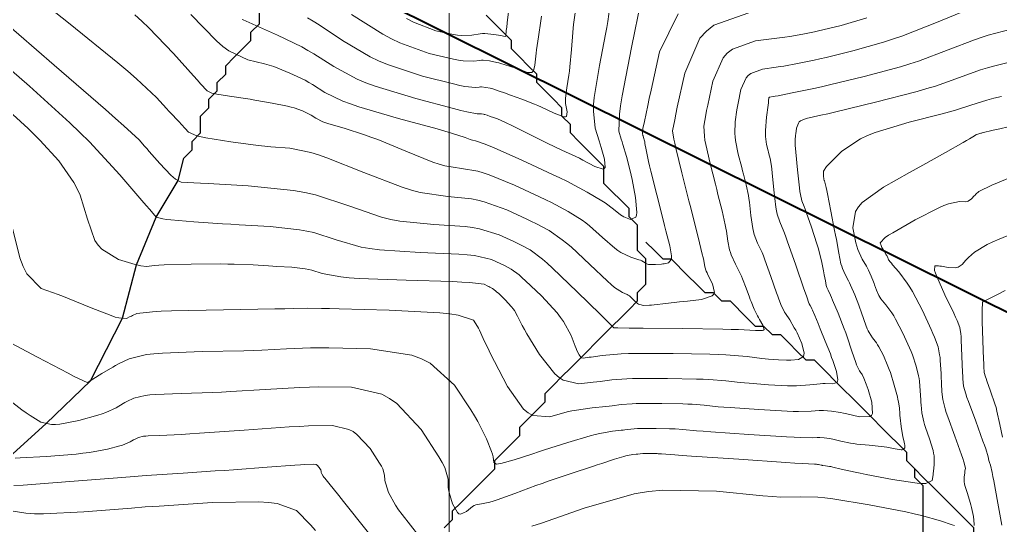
# Model space of a CAD drawing. Header units: millimetres. Extents: x 837475 to 838477, y 1189012 to 1191015.
# Drawn here: x 838025.4 to 838142.1, y 1189893.5 to 1189953.7 of the extents above; entities that cross this region are included whole.
import ezdxf

# ---------------------------------------------------------------- set-up
doc = ezdxf.new("R2010")
doc.units = ezdxf.units.MM
doc.header["$LTSCALE"] = 0.3
for name, color, linetype, lineweight in [('COORD', 253, 'Continuous', 20), ('CORREDORVIA', 94, 'Continuous', 40), ('DRENAJE', 5, 'Continuous', 25)]:
    doc.layers.add(name, color=color, linetype=linetype, lineweight=lineweight)
doc.layers.add('COTAS 10', color=7, linetype='Continuous', lineweight=9, true_color=0x6e3e2d)
doc.layers.add('COTAS INT', color=7, linetype='Continuous', lineweight=5, true_color=0x9fa19f)

msp = doc.modelspace()

# ---------------------------------------------------------------- linework, layer by layer
at = {"layer": 'COORD'}
msp.add_line((838076.51, 1189013.87), (838076.51, 1191013.87), dxfattribs=at)
at = {"layer": 'CORREDORVIA'}
msp.add_lwpolyline([(837918.48, 1189883.49), (837925.04, 1189453.38), (837902.5, 1189217.71), (837593.19, 1189234.4), (837666.02, 1189670.12), (837623.32, 1189818.02), (837548.5, 1190011.45), (837506.88, 1190461.6), (837936.28, 1190278.25), (837938.05, 1190355.4), (837933.05, 1190517.45), (837913.69, 1190646.74), (837916.91, 1190801.89), (837910.68, 1191000.96), (838213.03, 1190992.91), (838237.17, 1190821.34), (838237, 1190602.88), (838240.03, 1190437.2), (838238.1, 1190145.73), (838184.2, 1189898.28), (837758.84, 1190109.91), (837918.48, 1189883.49)], dxfattribs=at)
at = {"layer": 'COTAS 10'}
for points in [[(838112.13, 1189954.46), (838107.99, 1189952.99), (838107.11, 1189952.28), (838106.34, 1189951.44), (838104.52, 1189947.3), (838103.64, 1189943.22), (838103.47, 1189942.4), (838103.33, 1189941.73), (838103.08, 1189940.44), (838103.22, 1189939.44), (838103.33, 1189938.94), (838103.46, 1189938.34), (838104.18, 1189935.41), (838105.03, 1189932.08), (838105.24, 1189931.24), (838105.45, 1189930.43), (838106.11, 1189927.78), (838106.61, 1189925.76), (838106.7, 1189925.34), (838106.78, 1189924.99), (838106.93, 1189924.25), (838107.09, 1189923.73), (838107.18, 1189923.53), (838107.28, 1189923.29), (838107.84, 1189922.22), (838108.05, 1189921.17), (838107.95, 1189920.96), (838107.77, 1189920.77), (838106.53, 1189920.36), (838104.84, 1189920.16), (838104.38, 1189920.11), (838103.92, 1189920.06), (838102.29, 1189919.87), (838100.89, 1189919.72), (838100.59, 1189919.69), (838100.32, 1189919.67), (838099.63, 1189919.63), (838099.17, 1189919.74), (838099.04, 1189919.8), (838098.92, 1189919.89), (838098.44, 1189920.31), (838097.95, 1189920.77), (838097.81, 1189920.87), (838097.66, 1189920.96), (838097.11, 1189921.2), (838096.18, 1189921.8), (838095.79, 1189922.13), (838095.34, 1189922.52), (838093.24, 1189924.5), (838091, 1189926.6), (838090.46, 1189927.06), (838089.95, 1189927.47), (838088.41, 1189928.55), (838086.83, 1189929.39), (838086.3, 1189929.65), (838085.74, 1189929.92), (838083.36, 1189931.02), (838080.68, 1189931.98), (838079.93, 1189932.17), (838079.16, 1189932.32), (838076.34, 1189932.61), (838073.07, 1189933.08), (838072.02, 1189933.36), (838070.9, 1189933.7), (838066.34, 1189935.45), (838061.97, 1189937.21), (838060.98, 1189937.55), (838060.07, 1189937.83), (838057.56, 1189938.34), (838055.31, 1189938.52), (838054.58, 1189938.6), (838053.79, 1189938.69), (838050.53, 1189939.11), (838047.58, 1189939.59), (838046.99, 1189939.72), (838046.49, 1189939.84), (838045.51, 1189940.25), (838045.1, 1189940.71), (838044.96, 1189940.85), (838044.82, 1189941), (838044.22, 1189941.64), (838043.43, 1189942.48), (838043.17, 1189942.76), (838042.88, 1189943.07), (838041.69, 1189944.39), (838039.31, 1189946.62), (838038.28, 1189947.51), (838037.09, 1189948.51), (838031.44, 1189953.13), (838025.9, 1189957.53)], [(838064.88, 1189954.26), (838068.62, 1189951.91), (838069.63, 1189951.38), (838070.62, 1189950.91), (838074.12, 1189949.64), (838077.02, 1189948.94), (838077.63, 1189948.81), (838078.16, 1189948.73), (838079.41, 1189948.69), (838080.14, 1189948.8), (838080.34, 1189948.81), (838080.55, 1189948.82), (838081.32, 1189948.75), (838082.16, 1189948.57), (838082.41, 1189948.51), (838082.67, 1189948.44), (838083.68, 1189948.12), (838084.66, 1189947.78), (838084.9, 1189947.7), (838085.12, 1189947.62), (838085.83, 1189947.37), (838086.33, 1189947.37), (838086.43, 1189947.45), (838086.52, 1189947.56), (838086.69, 1189948.24), (838086.8, 1189949.31), (838086.84, 1189949.66), (838086.89, 1189950.04), (838087.12, 1189951.62), (838087.4, 1189953.49), (838087.47, 1189954.05)], [(838142.19, 1189944.52), (838141.27, 1189944.29), (838140.47, 1189944.08), (838138.56, 1189943.48), (838136.75, 1189942.88), (838136.01, 1189942.67), (838135.16, 1189942.44), (838131.23, 1189941.44), (838127.19, 1189940.22), (838126.27, 1189939.86), (838125.45, 1189939.48), (838123.2, 1189937.99), (838121.85, 1189936.67), (838121.59, 1189936.39), (838121.38, 1189936.16), (838121.04, 1189935.63), (838121.02, 1189935.36), (838121.02, 1189935.29), (838121.02, 1189935.22), (838121.04, 1189934.97), (838121.06, 1189934.76), (838121.06, 1189934.72), (838121.07, 1189934.69), (838121.08, 1189934.62), (838121.11, 1189934.55), (838121.12, 1189934.52), (838121.13, 1189934.49), (838121.19, 1189934.31), (838121.35, 1189933.66), (838121.42, 1189933.32), (838121.5, 1189932.91), (838121.91, 1189930.86), (838122.35, 1189928.57), (838122.46, 1189928.02), (838122.56, 1189927.49), (838122.85, 1189925.87), (838123.11, 1189924.61), (838123.2, 1189924.32), (838123.28, 1189924.06), (838123.61, 1189923.31), (838124, 1189922.59), (838124.12, 1189922.34), (838124.24, 1189922.07), (838124.74, 1189920.92), (838125.23, 1189919.66), (838125.35, 1189919.32), (838125.48, 1189918.99), (838125.87, 1189917.84), (838126.24, 1189916.85), (838126.34, 1189916.62), (838126.46, 1189916.41), (838126.87, 1189915.8), (838127.33, 1189915.19), (838127.47, 1189914.97), (838127.61, 1189914.73), (838128.15, 1189913.68), (838128.7, 1189912.42), (838128.84, 1189912.04), (838128.98, 1189911.65), (838129.45, 1189910.15), (838129.82, 1189908.77), (838129.89, 1189908.46), (838129.94, 1189908.18), (838130.05, 1189907.44), (838130.09, 1189906.77), (838130.12, 1189906.54), (838130.14, 1189906.29), (838130.28, 1189905.25), (838130.43, 1189904.25), (838130.46, 1189904.04), (838130.5, 1189903.85), (838130.61, 1189903.42), (838130.68, 1189903.15), (838130.69, 1189903.07), (838130.7, 1189902.99), (838130.69, 1189902.7), (838130.5, 1189902.49), (838130.39, 1189902.47), (838130.26, 1189902.47), (838129.57, 1189902.58), (838128.58, 1189902.77), (838128.25, 1189902.82), (838127.9, 1189902.86), (838126.46, 1189903.01), (838124.98, 1189903.16), (838124.61, 1189903.21), (838124.26, 1189903.27), (838123.1, 1189903.5), (838122.16, 1189903.73), (838121.94, 1189903.77), (838121.73, 1189903.82), (838121.1, 1189903.91), (838120.58, 1189903.95), (838120.43, 1189903.95), (838120.29, 1189903.95), (838119.77, 1189903.91), (838118.28, 1189903.93), (838117.53, 1189903.96), (838116.63, 1189904.01), (838112.14, 1189904.29), (838107.62, 1189904.61), (838106.7, 1189904.67), (838105.92, 1189904.73), (838104.3, 1189904.88), (838103.39, 1189904.95), (838103.06, 1189904.97), (838102.7, 1189904.98), (838101.12, 1189905.01), (838099.57, 1189905.01), (838099.22, 1189905), (838098.91, 1189904.99), (838098.1, 1189904.93), (838097.42, 1189904.84), (838097.19, 1189904.81), (838096.95, 1189904.79), (838095.92, 1189904.69), (838094.42, 1189904.41), (838093.88, 1189904.28), (838093.27, 1189904.12), (838090.64, 1189903.34), (838087.83, 1189902.45), (838087.12, 1189902.22), (838086.45, 1189902), (838084.25, 1189901.29), (838082.67, 1189900.84), (838082.37, 1189900.79), (838082.14, 1189900.77), (838081.82, 1189900.97), (838081.74, 1189901.65), (838081.66, 1189901.94), (838081.55, 1189902.26), (838080.96, 1189903.77), (838079.92, 1189905.83), (838079.53, 1189906.5), (838079.09, 1189907.22), (838077.14, 1189910.16), (838074.24, 1189912.79), (838073.21, 1189913.3), (838072.07, 1189913.73), (838067.14, 1189914.5), (838062.2, 1189914.6), (838061.07, 1189914.6), (838060.03, 1189914.6), (838057.14, 1189914.49), (838054.24, 1189914.33), (838053.2, 1189914.3), (838052.07, 1189914.26), (838047.14, 1189914.16), (838042.4, 1189913.97), (838041.39, 1189913.89), (838040.51, 1189913.79), (838038.44, 1189913.31), (838037.19, 1189912.69), (838036.84, 1189912.5), (838036.49, 1189912.3), (838035.19, 1189911.53), (838034.13, 1189910.86), (838033.92, 1189910.74), (838033.74, 1189910.63), (838033.44, 1189910.46), (838032.49, 1189910.91), (838031.92, 1189911.21), (838031.21, 1189911.57), (838027.54, 1189913.49), (838023.74, 1189915.51)]]:
    msp.add_lwpolyline(points, dxfattribs=at)
at = {"layer": 'COTAS INT'}
for points in [[(838045.77, 1189954.28), (838048.83, 1189951.11), (838049.59, 1189950.47), (838050.31, 1189949.93), (838052.57, 1189948.88), (838054.56, 1189948.41), (838055.11, 1189948.25), (838055.65, 1189948.07), (838057.57, 1189947.3), (838059.36, 1189946.43), (838059.82, 1189946.18), (838060.26, 1189945.93), (838061.71, 1189945), (838063.87, 1189943.95), (838064.76, 1189943.62), (838065.78, 1189943.27), (838070.49, 1189941.9), (838075.07, 1189940.65), (838076.01, 1189940.38), (838076.79, 1189940.15), (838078.41, 1189939.63), (838079, 1189939.4), (838079.14, 1189939.35), (838079.27, 1189939.31), (838079.63, 1189939.25), (838080.66, 1189938.89), (838081.2, 1189938.67), (838081.85, 1189938.39), (838085.16, 1189936.93), (838088.81, 1189935.24), (838089.68, 1189934.82), (838090.49, 1189934.42), (838092.92, 1189933.14), (838094.66, 1189932.1), (838095.05, 1189931.85), (838095.39, 1189931.62), (838096.26, 1189930.93), (838096.9, 1189930.42), (838097.09, 1189930.3), (838097.3, 1189930.19), (838098.09, 1189929.88), (838098.7, 1189930.14), (838098.78, 1189930.38), (838098.83, 1189930.7), (838098.68, 1189932.48), (838098.27, 1189934.62), (838098.15, 1189935.16), (838098.03, 1189935.68), (838097.59, 1189937.38), (838097.18, 1189938.79), (838097.08, 1189939.12), (838096.98, 1189939.44), (838096.69, 1189940.39), (838096.76, 1189942.41), (838096.9, 1189943.4), (838097.08, 1189944.57), (838098.18, 1189950.34), (838099.34, 1189956.01)], [(838095.63, 1189955.16), (838095.39, 1189953.42), (838095.27, 1189952.72), (838095.12, 1189951.91), (838094.39, 1189948.19), (838093.77, 1189944.4), (838093.69, 1189943.55), (838093.66, 1189942.78), (838093.86, 1189940.73), (838094.33, 1189939.25), (838094.45, 1189938.85), (838094.57, 1189938.45), (838095, 1189937.03), (838095.07, 1189936.04), (838094.96, 1189935.92), (838094.81, 1189935.86), (838093.82, 1189936.19), (838092.42, 1189936.95), (838092, 1189937.16), (838091.57, 1189937.37), (838089.92, 1189938.14), (838088.18, 1189938.95), (838087.69, 1189939.19), (838087.2, 1189939.43), (838083.82, 1189941.14), (838083.46, 1189941.31), (838083.13, 1189941.46), (838082.25, 1189941.83), (838081.66, 1189942.04), (838081.52, 1189942.09), (838081.4, 1189942.14), (838081.03, 1189942.27), (838080.75, 1189942.36), (838080.67, 1189942.38), (838080.6, 1189942.39), (838080.37, 1189942.44), (838080.16, 1189942.46), (838080.1, 1189942.46), (838080.04, 1189942.46), (838079.83, 1189942.43), (838078.6, 1189942.68), (838077.89, 1189942.85), (838077.02, 1189943.07), (838072.56, 1189944.25), (838067.71, 1189945.73), (838066.6, 1189946.15), (838065.58, 1189946.56), (838062.77, 1189948.08), (838060.42, 1189949.59), (838059.71, 1189949.99), (838058.97, 1189950.4), (838056.07, 1189951.81), (838053.58, 1189952.93), (838053.09, 1189953.15), (838052.7, 1189953.32), (838052.01, 1189953.61), (838051.89, 1189953.67)], [(838071.45, 1189953.77), (838072.27, 1189953.36), (838074.91, 1189952.33), (838077.02, 1189951.87), (838077.5, 1189951.8), (838077.95, 1189951.75), (838079.2, 1189951.82), (838080.19, 1189951.98), (838080.47, 1189951.99), (838080.75, 1189951.99), (838081.8, 1189951.9), (838082.66, 1189951.75), (838082.82, 1189951.73), (838082.96, 1189951.7), (838083.19, 1189951.66), (838083.21, 1189951.66), (838083.21, 1189951.67), (838083.22, 1189951.67), (838083.23, 1189951.7), (838083.3, 1189952.36), (838083.35, 1189952.77), (838083.41, 1189953.27), (838083.71, 1189955.88)], [(838021.66, 1189949.98), (838026.61, 1189945.72), (838031.4, 1189941.38), (838032.59, 1189940.23), (838033.72, 1189939.1), (838037.33, 1189935.2), (838039.95, 1189932.14), (838040.47, 1189931.54), (838040.89, 1189931.05), (838041.66, 1189930.16), (838042.45, 1189929.95), (838042.89, 1189929.89), (838043.42, 1189929.83), (838046.13, 1189929.6), (838049.55, 1189929.36), (838050.53, 1189929.3), (838051.52, 1189929.24), (838055.2, 1189929.03), (838058.69, 1189928.66), (838059.56, 1189928.5), (838060.4, 1189928.32), (838063.06, 1189927.44), (838066.05, 1189926.58), (838067.08, 1189926.41), (838068.21, 1189926.26), (838073.06, 1189925.96), (838077.67, 1189925.76), (838078.65, 1189925.67), (838079.51, 1189925.57), (838081.56, 1189925.11), (838082.66, 1189924.6), (838082.92, 1189924.47), (838083.17, 1189924.35), (838083.9, 1189923.97), (838084.82, 1189923.27), (838085.19, 1189922.95), (838085.6, 1189922.57), (838087.47, 1189920.78), (838089.34, 1189918.75), (838089.75, 1189918.23), (838090.11, 1189917.73), (838091, 1189916.08), (838091.5, 1189914.79), (838091.61, 1189914.52), (838091.71, 1189914.29), (838091.97, 1189913.75), (838092.16, 1189913.51), (838092.21, 1189913.47), (838092.26, 1189913.43), (838092.45, 1189913.39), (838092.91, 1189913.45), (838093.14, 1189913.48), (838093.41, 1189913.51), (838094.72, 1189913.7), (838096.98, 1189913.88), (838097.84, 1189913.91), (838098.8, 1189913.93), (838103.13, 1189913.93), (838107.51, 1189913.84), (838108.52, 1189913.81), (838109.43, 1189913.76), (838111.95, 1189913.56), (838113.69, 1189913.35), (838114.11, 1189913.3), (838114.5, 1189913.26), (838115.67, 1189913.16), (838116.64, 1189913.13), (838116.9, 1189913.13), (838117.16, 1189913.14), (838118.06, 1189913.21), (838118.65, 1189913.57), (838118.71, 1189913.76), (838118.73, 1189913.98), (838118.44, 1189915.11), (838117.88, 1189916.38), (838117.72, 1189916.69), (838117.56, 1189916.99), (838117.01, 1189917.92), (838116.52, 1189918.68), (838116.41, 1189918.86), (838116.31, 1189919.03), (838116.04, 1189919.57), (838115.72, 1189920.38), (838115.59, 1189920.74), (838115.45, 1189921.14), (838114.78, 1189923.07), (838114.06, 1189925.07), (838113.89, 1189925.53), (838113.72, 1189925.94), (838113.2, 1189927.07), (838112.79, 1189928.09), (838112.7, 1189928.43), (838112.62, 1189928.8), (838112.4, 1189930.34), (838112.21, 1189931.94), (838112.15, 1189932.35), (838112.09, 1189932.74), (838111.82, 1189934.01), (838111.51, 1189935.27), (838111.41, 1189935.66), (838111.31, 1189936.07), (838110.9, 1189937.66), (838110.58, 1189939.28), (838110.53, 1189939.7), (838110.5, 1189940.11), (838110.54, 1189941.51), (838110.73, 1189942.9), (838110.8, 1189943.31), (838110.88, 1189943.73), (838111.2, 1189945.34), (838111.82, 1189946.74), (838112.08, 1189947.02), (838112.38, 1189947.26), (838113.77, 1189947.76), (838115.42, 1189947.99), (838115.87, 1189948.06), (838116.32, 1189948.13), (838117.94, 1189948.42), (838119.93, 1189948.84), (838120.61, 1189948.99), (838121.35, 1189949.16), (838124.5, 1189949.92), (838128.17, 1189950.96), (838129.24, 1189951.31), (838130.34, 1189951.7), (838134.49, 1189953.32), (838138.24, 1189954.84)], [(838039.12, 1189954.24), (838039.95, 1189953.47), (838040.77, 1189952.67), (838043.7, 1189949.61), (838046.08, 1189946.98), (838046.56, 1189946.45), (838046.95, 1189946.02), (838047.72, 1189945.18), (838048.28, 1189944.92), (838048.55, 1189944.85), (838048.86, 1189944.78), (838050.39, 1189944.53), (838052.29, 1189944.26), (838052.83, 1189944.17), (838053.39, 1189944.08), (838055.44, 1189943.72), (838057.29, 1189943.34), (838057.7, 1189943.24), (838058.07, 1189943.14), (838059.07, 1189942.79), (838059.76, 1189942.46), (838059.93, 1189942.36), (838060.1, 1189942.27), (838060.65, 1189941.91), (838061.48, 1189941.51), (838061.82, 1189941.39), (838062.21, 1189941.25), (838064.02, 1189940.73), (838066.43, 1189939.96), (838067.2, 1189939.68), (838068.02, 1189939.37), (838071.35, 1189937.99), (838074.57, 1189936.71), (838075.32, 1189936.47), (838076.01, 1189936.27), (838077.99, 1189935.93), (838079.91, 1189935.61), (838080.56, 1189935.42), (838081.27, 1189935.18), (838084.26, 1189933.97), (838087.27, 1189932.58), (838087.99, 1189932.23), (838088.66, 1189931.9), (838090.66, 1189930.84), (838092.31, 1189929.79), (838092.75, 1189929.46), (838093.2, 1189929.11), (838094.75, 1189927.72), (838096.2, 1189926.45), (838096.57, 1189926.18), (838096.93, 1189925.94), (838098.13, 1189925.39), (838099.07, 1189925.09), (838099.26, 1189925.02), (838099.43, 1189924.95), (838099.8, 1189924.72), (838100.1, 1189924.55), (838100.23, 1189924.53), (838100.37, 1189924.51), (838101.03, 1189924.5), (838101.75, 1189924.56), (838101.92, 1189924.58), (838102.09, 1189924.61), (838102.61, 1189924.73), (838102.91, 1189925.12), (838102.94, 1189925.32), (838102.94, 1189925.55), (838102.74, 1189926.74), (838102.29, 1189928.54), (838102.13, 1189929.17), (838101.95, 1189929.85), (838101.2, 1189932.79), (838100.5, 1189935.62), (838100.35, 1189936.24), (838100.22, 1189936.79), (838099.93, 1189938.16), (838099.79, 1189938.93), (838099.76, 1189939.1), (838099.73, 1189939.25), (838099.64, 1189939.61), (838099.58, 1189939.82), (838099.56, 1189939.87), (838099.55, 1189939.92), (838099.51, 1189940.06), (838099.52, 1189940.36), (838099.54, 1189940.51), (838099.56, 1189940.68), (838099.73, 1189941.54), (838100.13, 1189943.44), (838100.31, 1189944.27), (838100.52, 1189945.24), (838101.51, 1189949.82), (838103.73, 1189954.36)], [(838091.48, 1189954.45), (838091.3, 1189953.09), (838091.26, 1189952.63), (838091.21, 1189952.14), (838091.05, 1189950.1), (838090.87, 1189948.02), (838090.81, 1189947.51), (838090.75, 1189947.03), (838090.5, 1189945.53), (838090.34, 1189944.29), (838090.34, 1189943.98), (838090.35, 1189943.67), (838090.53, 1189942.69), (838090.47, 1189942.11), (838090.33, 1189942.07), (838090.13, 1189942.07), (838088.98, 1189942.52), (838087.49, 1189943.25), (838087.07, 1189943.44), (838086.66, 1189943.61), (838085.15, 1189944.2), (838083.8, 1189944.68), (838083.49, 1189944.8), (838083.2, 1189944.9), (838082.35, 1189945.19), (838081.71, 1189945.4), (838081.54, 1189945.44), (838081.38, 1189945.48), (838080.85, 1189945.59), (838080.35, 1189945.64), (838080.22, 1189945.64), (838080.09, 1189945.63), (838079.62, 1189945.56), (838078.38, 1189945.7), (838077.76, 1189945.83), (838077.02, 1189946), (838073.34, 1189946.94), (838069.17, 1189948.32), (838068.11, 1189948.76), (838067.1, 1189949.24), (838063.82, 1189951.17), (838061.03, 1189953.04), (838060.33, 1189953.48), (838059.65, 1189953.88)], [(838126.17, 1189953.88), (838123.14, 1189952.96), (838120.94, 1189952.43), (838120.43, 1189952.31), (838119.95, 1189952.21), (838118.56, 1189951.92), (838117.02, 1189951.66), (838116.44, 1189951.57), (838115.8, 1189951.49), (838112.95, 1189951.11), (838110.19, 1189950.13), (838109.59, 1189949.65), (838109.08, 1189949.09), (838107.86, 1189946.32), (838107.26, 1189943.47), (838107.13, 1189942.85), (838107.03, 1189942.31), (838106.81, 1189940.97), (838106.86, 1189939.77), (838106.93, 1189939.32), (838107.02, 1189938.81), (838107.54, 1189936.54), (838108.17, 1189934.07), (838108.33, 1189933.45), (838108.48, 1189932.85), (838108.97, 1189930.89), (838109.35, 1189929.25), (838109.43, 1189928.85), (838109.5, 1189928.47), (838109.66, 1189927.29), (838109.86, 1189926.25), (838109.95, 1189925.96), (838110.06, 1189925.66), (838110.57, 1189924.55), (838111.13, 1189923.43), (838111.27, 1189923.12), (838111.41, 1189922.81), (838111.83, 1189921.7), (838112.21, 1189920.64), (838112.31, 1189920.37), (838112.42, 1189920.1), (838112.79, 1189919.21), (838113.18, 1189918.41), (838113.29, 1189918.2), (838113.4, 1189917.99), (838113.83, 1189917.3), (838113.96, 1189916.8), (838113.89, 1189916.72), (838113.77, 1189916.66), (838112.95, 1189916.65), (838110.94, 1189916.77), (838110.06, 1189916.8), (838109.05, 1189916.83), (838104.24, 1189916.9), (838099.59, 1189916.95), (838098.68, 1189916.95), (838097.93, 1189916.96), (838096.55, 1189916.97), (838096.29, 1189916.98), (838096.24, 1189916.98), (838096.2, 1189916.98), (838096.13, 1189916.99), (838096.12, 1189917), (838096.11, 1189917), (838096.11, 1189917), (838096.1, 1189917), (838095.43, 1189917.66), (838095, 1189918.08), (838094.48, 1189918.59), (838091.74, 1189921.28), (838088.81, 1189924.08), (838088.17, 1189924.67), (838087.6, 1189925.16), (838086.15, 1189926.26), (838085, 1189926.87), (838084.61, 1189927.06), (838084.2, 1189927.26), (838082.46, 1189928.06), (838080.1, 1189928.78), (838079.29, 1189928.92), (838078.42, 1189929.04), (838074.7, 1189929.28), (838070.64, 1189929.67), (838069.55, 1189929.88), (838068.47, 1189930.14), (838064.7, 1189931.45), (838060.61, 1189932.79), (838059.33, 1189933.08), (838057.99, 1189933.32), (838052.61, 1189933.88), (838047.86, 1189934.14), (838046.92, 1189934.19), (838046.13, 1189934.23), (838044.62, 1189934.32), (838043.95, 1189934.68), (838043.69, 1189934.89), (838043.4, 1189935.16), (838042.11, 1189936.52), (838040.82, 1189937.98), (838040.53, 1189938.3), (838040.28, 1189938.59), (838039.63, 1189939.34), (838037.81, 1189941.02), (838036.82, 1189941.9), (838035.62, 1189942.95), (838029.53, 1189948.25), (838023.21, 1189953.72)], [(838143.36, 1189952.53), (838140.61, 1189951.79), (838139.8, 1189951.53), (838138.98, 1189951.25), (838135.85, 1189950.04), (838132.34, 1189948.72), (838131.28, 1189948.38), (838130.17, 1189948.04), (838125.85, 1189946.87), (838121.76, 1189945.9), (838120.79, 1189945.67), (838119.9, 1189945.47), (838117.32, 1189944.93), (838115.62, 1189944.6), (838115.3, 1189944.54), (838115.03, 1189944.49), (838114.59, 1189944.41), (838114.57, 1189944.4), (838114.56, 1189944.39), (838114.56, 1189944.39), (838114.54, 1189944.36), (838114.5, 1189943.98), (838114.47, 1189943.76), (838114.44, 1189943.48), (838114.27, 1189942.04), (838114.15, 1189940.45), (838114.14, 1189940.09), (838114.14, 1189939.75), (838114.26, 1189938.78), (838114.44, 1189938.06), (838114.49, 1189937.87), (838114.54, 1189937.7), (838114.68, 1189937.12), (838114.83, 1189936.23), (838114.88, 1189935.85), (838114.93, 1189935.42), (838115.14, 1189933.39), (838115.38, 1189931.34), (838115.45, 1189930.9), (838115.53, 1189930.52), (838115.83, 1189929.58), (838116.31, 1189928.45), (838116.5, 1189927.93), (838116.72, 1189927.33), (838117.73, 1189924.44), (838118.69, 1189921.64), (838118.87, 1189921.1), (838119.03, 1189920.67), (838119.29, 1189919.92), (838119.33, 1189919.83), (838119.35, 1189919.79), (838119.37, 1189919.76), (838119.46, 1189919.62), (838119.6, 1189919.35), (838119.66, 1189919.23), (838119.72, 1189919.1), (838120, 1189918.44), (838120.39, 1189917.5), (838120.52, 1189917.19), (838120.65, 1189916.85), (838121.24, 1189915.4), (838121.85, 1189913.87), (838122, 1189913.47), (838122.14, 1189913.09), (838122.58, 1189911.78), (838122.75, 1189910.8), (838122.71, 1189910.62), (838122.65, 1189910.49), (838122.1, 1189910.31), (838121.22, 1189910.35), (838120.94, 1189910.34), (838120.64, 1189910.33), (838119.4, 1189910.21), (838117.82, 1189910.1), (838117.31, 1189910.1), (838116.76, 1189910.1), (838114.5, 1189910.21), (838112.2, 1189910.38), (838111.64, 1189910.43), (838111.1, 1189910.48), (838109.4, 1189910.66), (838107.41, 1189910.82), (838106.7, 1189910.86), (838105.91, 1189910.89), (838102.46, 1189910.96), (838099.06, 1189910.95), (838098.3, 1189910.94), (838097.63, 1189910.91), (838095.85, 1189910.78), (838094.48, 1189910.6), (838094.07, 1189910.55), (838093.63, 1189910.5), (838091.91, 1189910.33), (838090.08, 1189910.75), (838089.58, 1189911.09), (838089.07, 1189911.51), (838087.26, 1189913.81), (838085.76, 1189916.28), (838085.45, 1189916.8), (838085.19, 1189917.26), (838084.64, 1189918.35), (838084.27, 1189919.04), (838084.11, 1189919.25), (838083.94, 1189919.47), (838083.15, 1189920.33), (838082.36, 1189921.09), (838082.19, 1189921.24), (838082.03, 1189921.38), (838081.65, 1189921.67), (838081.34, 1189921.84), (838081.23, 1189921.89), (838081.12, 1189921.94), (838080.66, 1189922.16), (838078.93, 1189922.37), (838078.02, 1189922.43), (838076.92, 1189922.48), (838071.41, 1189922.64), (838065.79, 1189922.85), (838064.62, 1189922.93), (838063.62, 1189923.03), (838061.41, 1189923.44), (838060.18, 1189923.85), (838059.8, 1189923.93), (838059.39, 1189924.01), (838057.78, 1189924.18), (838056.02, 1189924.28), (838055.52, 1189924.31), (838055.03, 1189924.34), (838053.21, 1189924.47), (838050.95, 1189924.56), (838050.18, 1189924.57), (838049.35, 1189924.58), (838045.81, 1189924.55), (838042.59, 1189924.46), (838041.96, 1189924.44), (838041.44, 1189924.41), (838040.49, 1189924.29), (838039.85, 1189924.34), (838039.53, 1189924.42), (838039.14, 1189924.52), (838037.19, 1189925.12), (838035.18, 1189926.33), (838034.75, 1189926.82), (838034.38, 1189927.37), (838033.48, 1189929.91), (838032.62, 1189932.77), (838032.28, 1189933.53), (838031.88, 1189934.28), (838030.07, 1189936.84), (838027.81, 1189939.32), (838027.12, 1189940.01), (838026.42, 1189940.7), (838023.68, 1189943.19)], [(838144.94, 1189949.03), (838141.4, 1189948.16), (838140.54, 1189947.91), (838139.72, 1189947.67), (838137.21, 1189946.76), (838134.34, 1189945.75), (838133.31, 1189945.44), (838132.17, 1189945.12), (838127.21, 1189943.83), (838122.51, 1189942.69), (838121.54, 1189942.46), (838120.72, 1189942.27), (838118.96, 1189941.87), (838118.29, 1189941.6), (838118.15, 1189941.49), (838118.04, 1189941.35), (838117.81, 1189940.72), (838117.73, 1189940.07), (838117.71, 1189939.92), (838117.7, 1189939.79), (838117.66, 1189939.42), (838117.68, 1189938.69), (838117.71, 1189938.33), (838117.74, 1189937.9), (838117.94, 1189935.78), (838118.16, 1189933.65), (838118.22, 1189933.21), (838118.28, 1189932.85), (838118.46, 1189932.1), (838118.73, 1189931.43), (838118.85, 1189931.12), (838118.98, 1189930.75), (838119.61, 1189928.94), (838120.25, 1189926.97), (838120.39, 1189926.5), (838120.52, 1189926.07), (838120.84, 1189924.76), (838121.03, 1189923.76), (838121.08, 1189923.51), (838121.12, 1189923.28), (838121.25, 1189922.57), (838121.36, 1189922.02), (838121.4, 1189921.9), (838121.44, 1189921.78), (838121.58, 1189921.45), (838121.86, 1189920.88), (838121.98, 1189920.6), (838122.11, 1189920.28), (838122.76, 1189918.72), (838123.48, 1189916.88), (838123.67, 1189916.39), (838123.84, 1189915.91), (838124.41, 1189914.22), (838124.87, 1189912.87), (838124.97, 1189912.59), (838125.06, 1189912.36), (838125.31, 1189911.88), (838125.49, 1189911.63), (838125.55, 1189911.54), (838125.61, 1189911.44), (838125.83, 1189911.01), (838126.12, 1189910.27), (838126.22, 1189909.97), (838126.33, 1189909.64), (838126.77, 1189908.13), (838126.85, 1189906.79), (838126.72, 1189906.57), (838126.53, 1189906.42), (838125.3, 1189906.41), (838123.79, 1189906.76), (838123.42, 1189906.84), (838123.07, 1189906.91), (838121.99, 1189907.07), (838121.04, 1189907.13), (838120.78, 1189907.14), (838120.52, 1189907.13), (838119.58, 1189907.06), (838118.05, 1189907.01), (838117.42, 1189907.03), (838116.69, 1189907.06), (838113.32, 1189907.25), (838109.91, 1189907.49), (838109.17, 1189907.55), (838108.51, 1189907.6), (838106.85, 1189907.77), (838105.4, 1189907.89), (838104.88, 1189907.91), (838104.31, 1189907.93), (838101.79, 1189907.98), (838099.31, 1189907.98), (838098.76, 1189907.97), (838098.27, 1189907.95), (838096.98, 1189907.85), (838095.89, 1189907.71), (838095.52, 1189907.67), (838095.13, 1189907.63), (838093.5, 1189907.47), (838091.64, 1189907.2), (838091.1, 1189907.09), (838090.55, 1189906.97), (838088.5, 1189906.4), (838086.45, 1189906.55), (838085.9, 1189906.87), (838085.36, 1189907.32), (838083.46, 1189909.99), (838081.89, 1189912.99), (838081.55, 1189913.65), (838081.26, 1189914.23), (838080.55, 1189915.73), (838080.11, 1189916.69), (838079.99, 1189916.93), (838079.86, 1189917.16), (838079.39, 1189917.91), (838077.57, 1189918.5), (838076.59, 1189918.64), (838075.4, 1189918.75), (838069.39, 1189919.07), (838063.42, 1189919.24), (838062.26, 1189919.27), (838061.31, 1189919.3), (838059.65, 1189919.32), (838057.95, 1189919.28), (838056.97, 1189919.26), (838055.78, 1189919.24), (838049.65, 1189919.14), (838043.47, 1189919), (838042.25, 1189918.95), (838041.24, 1189918.9), (838039.34, 1189918.68), (838038.84, 1189918.45), (838038.71, 1189918.38), (838038.58, 1189918.32), (838038.11, 1189918.1), (838037.2, 1189918.16), (838036.78, 1189918.27), (838036.29, 1189918.43), (838033.93, 1189919.35), (838031.3, 1189920.44), (838030.64, 1189920.69), (838030.01, 1189920.94), (838027.98, 1189921.66), (838026.27, 1189923.39), (838025.85, 1189924.27), (838025.44, 1189925.32), (838024.14, 1189930.57)], [(838023.38, 1189909), (838025.69, 1189907.24), (838026.21, 1189906.87), (838026.68, 1189906.54), (838027.95, 1189905.75), (838029.2, 1189905.48), (838029.67, 1189905.49), (838030.18, 1189905.53), (838032.46, 1189905.96), (838034.73, 1189906.58), (838035.24, 1189906.75), (838035.69, 1189906.91), (838036.89, 1189907.47), (838037.73, 1189907.97), (838037.95, 1189908.1), (838038.18, 1189908.22), (838038.99, 1189908.62), (838040.33, 1189908.93), (838040.9, 1189909), (838041.56, 1189909.05), (838044.62, 1189909.17), (838048.36, 1189909.28), (838049.44, 1189909.33), (838050.53, 1189909.39), (838054.62, 1189909.66), (838058.76, 1189909.9), (838059.88, 1189909.93), (838060.98, 1189909.95), (838064.89, 1189909.92), (838068.49, 1189909.08), (838069.4, 1189908.59), (838070.28, 1189907.99), (838073.17, 1189904.89), (838075.28, 1189901.65), (838075.67, 1189900.96), (838075.98, 1189900.37), (838076.38, 1189898.97), (838076.38, 1189898.03), (838076.42, 1189897.72), (838076.49, 1189897.4), (838076.91, 1189896.05), (838077.5, 1189895.01), (838077.67, 1189894.87), (838077.85, 1189894.81), (838078.56, 1189895.12), (838079.28, 1189895.72), (838079.47, 1189895.83), (838079.66, 1189895.92), (838080.34, 1189896.06), (838081.35, 1189896.24), (838081.75, 1189896.35), (838082.21, 1189896.5), (838084.31, 1189897.26), (838086.83, 1189898.21), (838087.55, 1189898.48), (838088.29, 1189898.74), (838091.03, 1189899.67), (838093.54, 1189900.5), (838094.12, 1189900.69), (838094.66, 1189900.86), (838096.19, 1189901.36), (838097.27, 1189901.68), (838097.51, 1189901.74), (838097.73, 1189901.79), (838098.34, 1189901.91), (838098.76, 1189901.95), (838098.86, 1189901.96), (838098.95, 1189901.97), (838099.23, 1189902), (838099.56, 1189902.03), (838099.68, 1189902.03), (838099.83, 1189902.04), (838100.46, 1189902.04), (838101.1, 1189902.02), (838101.24, 1189902.02), (838101.38, 1189902.01), (838101.75, 1189901.98), (838103.33, 1189901.86), (838104.23, 1189901.8), (838105.33, 1189901.72), (838110.97, 1189901.34), (838116.57, 1189900.96), (838117.64, 1189900.89), (838118.52, 1189900.84), (838119.96, 1189900.76), (838120.06, 1189900.76), (838120.11, 1189900.76), (838120.21, 1189900.76), (838120.33, 1189900.74), (838120.38, 1189900.73), (838120.42, 1189900.72), (838120.6, 1189900.68), (838120.82, 1189900.63), (838120.89, 1189900.62), (838120.96, 1189900.61), (838121.25, 1189900.58), (838121.73, 1189900.5), (838121.92, 1189900.47), (838122.14, 1189900.42), (838123.14, 1189900.18), (838124.78, 1189899.81), (838125.41, 1189899.68), (838126.11, 1189899.54), (838129.24, 1189898.93), (838132.16, 1189898.5), (838132.73, 1189898.47), (838133.19, 1189898.48), (838133.97, 1189898.82), (838134.06, 1189899.48), (838134.09, 1189899.68), (838134.11, 1189899.9), (838134.21, 1189900.74), (838134.18, 1189901.75), (838134.13, 1189902.07), (838134.06, 1189902.4), (838133.63, 1189903.76), (838133.15, 1189905.13), (838133.05, 1189905.48), (838132.96, 1189905.8), (838132.74, 1189906.85), (838132.63, 1189907.83), (838132.61, 1189908.11), (838132.59, 1189908.4), (838132.53, 1189909.49), (838132.43, 1189910.63), (838132.39, 1189910.95), (838132.33, 1189911.27), (838132.06, 1189912.44), (838131.61, 1189913.76), (838131.45, 1189914.18), (838131.27, 1189914.61), (838130.47, 1189916.35), (838129.61, 1189918.02), (838129.38, 1189918.4), (838129.17, 1189918.75), (838128.44, 1189919.72), (838127.85, 1189920.45), (838127.72, 1189920.64), (838127.61, 1189920.82), (838127.32, 1189921.46), (838127.11, 1189922.08), (838127.04, 1189922.26), (838126.98, 1189922.44), (838126.71, 1189923.12), (838126.37, 1189923.85), (838126.26, 1189924.07), (838126.14, 1189924.3), (838125.64, 1189925.17), (838125.13, 1189926.3), (838125, 1189926.69), (838124.88, 1189927.1), (838124.5, 1189928.88), (838124.85, 1189930.83), (838125.19, 1189931.36), (838125.64, 1189931.88), (838128.16, 1189933.72), (838131.24, 1189935.45), (838132.05, 1189935.9), (838132.84, 1189936.34), (838135.54, 1189937.85), (838137.64, 1189939.02), (838138.05, 1189939.26), (838138.39, 1189939.46), (838139, 1189939.84), (838139.16, 1189939.95), (838139.21, 1189939.98), (838139.27, 1189940), (838139.5, 1189940.08), (838139.73, 1189940.14), (838139.77, 1189940.15), (838139.82, 1189940.16), (838139.92, 1189940.2), (838141.21, 1189940.49), (838142, 1189940.67), (838142.98, 1189940.89)], [(838142.94, 1189934.75), (838141.91, 1189934.33), (838141.07, 1189933.97), (838139.51, 1189933.21), (838139.14, 1189932.87), (838139.05, 1189932.77), (838138.96, 1189932.68), (838138.65, 1189932.32), (838138.25, 1189932.05), (838138.1, 1189932), (838137.94, 1189931.98), (838137.21, 1189932), (838135.89, 1189931.74), (838135.35, 1189931.53), (838134.74, 1189931.27), (838131.92, 1189929.82), (838129.27, 1189928.3), (838128.77, 1189927.99), (838128.37, 1189927.71), (838127.77, 1189927.11), (838127.88, 1189926.77), (838127.93, 1189926.67), (838127.98, 1189926.55), (838128.24, 1189926.09), (838128.5, 1189925.66), (838128.55, 1189925.57), (838128.59, 1189925.5), (838128.68, 1189925.32), (838128.72, 1189925.22), (838128.73, 1189925.19), (838128.74, 1189925.17), (838128.77, 1189925.07), (838128.98, 1189924.8), (838129.1, 1189924.66), (838129.25, 1189924.49), (838130.01, 1189923.64), (838131, 1189922.3), (838131.3, 1189921.83), (838131.6, 1189921.3), (838132.79, 1189919.03), (838133.83, 1189916.8), (838134.05, 1189916.31), (838134.24, 1189915.87), (838134.66, 1189914.74), (838134.84, 1189913.78), (838134.89, 1189913.45), (838134.92, 1189913.09), (838135.01, 1189911.55), (838135.08, 1189910.03), (838135.1, 1189909.68), (838135.12, 1189909.36), (838135.21, 1189908.45), (838135.49, 1189907.35), (838135.63, 1189906.91), (838135.8, 1189906.41), (838136.64, 1189904.11), (838137.46, 1189901.89), (838137.61, 1189901.44), (838137.73, 1189901.05), (838137.9, 1189900.27), (838137.85, 1189899.91), (838137.84, 1189899.8), (838137.83, 1189899.69), (838137.76, 1189899.24), (838137.77, 1189898.64), (838137.81, 1189898.44), (838137.86, 1189898.22), (838138.14, 1189897.27), (838138.48, 1189896.21), (838138.56, 1189895.91), (838138.64, 1189895.61), (838138.87, 1189894.52), (838138.96, 1189893.63), (838138.94, 1189893.46)], [(838142.23, 1189893.49), (838141.76, 1189896.12), (838141.28, 1189898.77), (838141.17, 1189899.31), (838141.08, 1189899.75), (838140.88, 1189900.63), (838140.76, 1189900.97), (838140.73, 1189901.08), (838140.7, 1189901.19), (838140.61, 1189901.65), (838140.32, 1189902.59), (838140.18, 1189903.01), (838140, 1189903.5), (838139.13, 1189905.86), (838138.26, 1189908.21), (838138.09, 1189908.7), (838137.94, 1189909.12), (838137.68, 1189910.06), (838137.61, 1189910.9), (838137.59, 1189911.25), (838137.57, 1189911.67), (838137.5, 1189913.61), (838137.41, 1189915.54), (838137.39, 1189915.94), (838137.36, 1189916.28), (838137.26, 1189917.04), (838136.92, 1189917.86), (838136.75, 1189918.25), (838136.54, 1189918.71), (838135.48, 1189920.92), (838134.51, 1189923.07), (838134.36, 1189923.48), (838134.25, 1189923.81), (838134.26, 1189924.35), (838134.71, 1189924.34), (838134.87, 1189924.32), (838135.06, 1189924.3), (838135.87, 1189924.17), (838136.69, 1189924.12), (838136.88, 1189924.16), (838137.05, 1189924.2), (838137.52, 1189924.53), (838137.96, 1189925.03), (838138.12, 1189925.19), (838138.28, 1189925.35), (838138.99, 1189925.99), (838140.49, 1189926.88), (838141.16, 1189927.2), (838141.93, 1189927.55), (838145.64, 1189929.07)], [(838142.62, 1189921.41), (838141.66, 1189920.92), (838140.08, 1189920.13), (838140.03, 1189920.11), (838140.02, 1189920.1), (838140, 1189920.1), (838139.98, 1189920.08), (838139.96, 1189920.05), (838139.96, 1189920.04), (838139.95, 1189920.02), (838139.95, 1189919.94), (838139.94, 1189919.8), (838139.93, 1189919.74), (838139.93, 1189919.68), (838139.9, 1189919.4), (838139.9, 1189918.59), (838139.91, 1189918.2), (838139.92, 1189917.74), (838139.99, 1189915.48), (838140.07, 1189913.23), (838140.09, 1189912.78), (838140.1, 1189912.4), (838140.15, 1189911.66), (838140.29, 1189911.17), (838140.36, 1189910.95), (838140.45, 1189910.69), (838140.91, 1189909.45), (838141.42, 1189907.94), (838141.55, 1189907.51), (838141.66, 1189907.08), (838142.02, 1189905.47), (838142.34, 1189903.96)], [(838072.9, 1189892.23), (838070.9, 1189894.76), (838070.48, 1189895.34), (838070.12, 1189895.88), (838069.3, 1189897.39), (838068.96, 1189898.42), (838068.9, 1189898.65), (838068.86, 1189898.86), (838068.83, 1189899.44), (838068.61, 1189900.2), (838068.45, 1189900.52), (838068.24, 1189900.89), (838067.1, 1189902.64), (838065.54, 1189904.31), (838065.07, 1189904.63), (838064.58, 1189904.9), (838062.64, 1189905.35), (838059.77, 1189905.31), (838058.69, 1189905.26), (838057.48, 1189905.19), (838052.11, 1189904.82), (838046.82, 1189904.44), (838045.67, 1189904.36), (838044.65, 1189904.3), (838042.11, 1189904.19), (838040.71, 1189904.13), (838040.41, 1189904.11), (838040.15, 1189904.08), (838039.54, 1189903.94), (838039.17, 1189903.75), (838039.07, 1189903.7), (838038.96, 1189903.64), (838038.58, 1189903.41), (838037.93, 1189903.13), (838037.66, 1189903.04), (838037.34, 1189902.94), (838035.88, 1189902.55), (838033.71, 1189902.15), (838032.95, 1189902.05), (838032.13, 1189901.96), (838028.6, 1189901.66), (838025.47, 1189901.5), (838024.89, 1189901.49)], [(838024.71, 1189898.21), (838025.83, 1189898.27), (838031.4, 1189898.68), (838037.56, 1189899.18), (838039.06, 1189899.3), (838040.48, 1189899.4), (838044.85, 1189899.7), (838048.69, 1189899.95), (838049.77, 1189900.02), (838050.86, 1189900.1), (838054.85, 1189900.39), (838058.15, 1189900.64), (838058.81, 1189900.69), (838059.35, 1189900.72), (838060.38, 1189900.78), (838060.67, 1189900.71), (838060.74, 1189900.67), (838060.81, 1189900.63), (838061.03, 1189900.38), (838061.2, 1189900.13), (838061.23, 1189900.07), (838061.25, 1189900.03), (838061.28, 1189899.92), (838061.29, 1189899.83), (838061.29, 1189899.8), (838061.3, 1189899.77), (838061.35, 1189899.62), (838061.52, 1189899.34), (838061.6, 1189899.23), (838061.7, 1189899.1), (838062.18, 1189898.5), (838063.38, 1189897.02), (838063.93, 1189896.33), (838064.58, 1189895.53), (838067.67, 1189891.65)], [(838136.63, 1189893.45), (838136.33, 1189893.55), (838134.96, 1189894.02), (838132.68, 1189894.66), (838131.81, 1189894.86), (838130.83, 1189895.07), (838126.45, 1189895.93), (838122.13, 1189896.64), (838121.19, 1189896.76), (838120.36, 1189896.85), (838118.31, 1189896.87), (838115.96, 1189896.85), (838114.96, 1189896.9), (838113.8, 1189896.99), (838108.31, 1189897.53), (838101.94, 1189897.66), (838100.22, 1189897.49), (838098.53, 1189897.23), (838092.58, 1189895.54), (838087.48, 1189893.73), (838086.32, 1189893.39)], [(838060.59, 1189892.88), (838060.01, 1189893.54), (838058.35, 1189895.24), (838056.04, 1189896.09), (838055.03, 1189896.21), (838053.87, 1189896.29), (838048.35, 1189896.2), (838042.03, 1189895.78), (838040.35, 1189895.67), (838038.71, 1189895.54), (838033.05, 1189895.09), (838028.26, 1189894.86), (838027.17, 1189894.87), (838026.17, 1189894.92), (838023.42, 1189895.37)]]:
    msp.add_lwpolyline(points, dxfattribs=at)
at = {"layer": 'DRENAJE'}
for p, q in [((838044.28, 1189934.5), (838044.93, 1189937.17)), ((838041.66, 1189930.16), (838044.28, 1189934.5)), ((838039.33, 1189924.47), (838041.66, 1189930.16)), ((838098.91, 1189926.18), (838098.91, 1189929.18)), ((838037.66, 1189918.13), (838039.33, 1189924.47)), ((838033.83, 1189910.68), (838037.66, 1189918.13)), ((838028.57, 1189905.61), (838033.83, 1189910.68)), ((838024.19, 1189901.59), (838028.57, 1189905.61))]:
    msp.add_line(p, q, dxfattribs=at)
for points in [[(838045.93, 1189939.17, 0), (838046.93, 1189940.17, 0), (838046.93, 1189942.17, 0), (838047.93, 1189943.17, 0), (838047.93, 1189944.17, 0), (838048.93, 1189945.17, 0), (838048.93, 1189946.17, 0), (838049.93, 1189947.17, 0), (838049.93, 1189948.17, 0), (838050.93, 1189949.17, 0), (838051.93, 1189950.17, 0), (838052.93, 1189951.17, 0), (838052.93, 1189952.17, 0), (838053.93, 1189953.17, 0), (838053.93, 1189958.17, 0)], [(838098.91, 1189929.18, 0), (838097.91, 1189930.18, 0), (838097.91, 1189931.18, 0), (838096.91, 1189932.18, 0), (838095.91, 1189933.18, 0), (838094.91, 1189934.17, 0), (838094.91, 1189936.17, 0), (838093.92, 1189937.17, 0), (838092.92, 1189938.17, 0), (838091.92, 1189939.17, 0), (838090.92, 1189940.17, 0), (838090.92, 1189941.17, 0), (838089.92, 1189942.17, 0), (838089.92, 1189943.17, 0), (838088.92, 1189944.17, 0), (838087.92, 1189945.17, 0), (838086.92, 1189946.17, 0), (838086.92, 1189947.17, 0), (838085.92, 1189948.17, 0), (838084.92, 1189949.17, 0), (838083.92, 1189950.17, 0), (838083.92, 1189951.17, 0), (838082.92, 1189952.17, 0), (838081.92, 1189953.17, 0), (838080.92, 1189954.17, 0)], [(838044.93, 1189937.17, 0), (838045.93, 1189938.17, 0), (838045.93, 1189939.17, 0)], [(838099.91, 1189927.18, 0), (838100.91, 1189926.18, 0), (838101.91, 1189925.18, 0), (838102.91, 1189925.18, 0), (838104.91, 1189923.18, 0), (838105.91, 1189922.18, 0), (838106.91, 1189921.18, 0), (838107.91, 1189921.18, 0), (838108.91, 1189920.18, 0), (838109.91, 1189920.18, 0), (838111.91, 1189918.18, 0), (838112.91, 1189917.18, 0), (838113.91, 1189917.18, 0), (838114.91, 1189916.18, 0), (838115.91, 1189916.18, 0), (838116.91, 1189915.18, 0), (838117.91, 1189914.18, 0), (838118.91, 1189913.18, 0), (838119.91, 1189913.18, 0), (838120.91, 1189912.18, 0), (838122.91, 1189910.18, 0), (838124.9, 1189908.18, 0), (838126.9, 1189906.18, 0), (838127.9, 1189905.18, 0), (838128.9, 1189904.18, 0), (838129.9, 1189903.19, 0), (838130.9, 1189902.19, 0), (838130.9, 1189901.19, 0), (838131.9, 1189900.19, 0), (838132.9, 1189899.19, 0)], [(838075.92, 1189893.19, 0), (838076.92, 1189894.19, 0), (838076.92, 1189895.19, 0), (838077.92, 1189896.19, 0), (838078.92, 1189897.19, 0), (838079.92, 1189898.19, 0), (838080.92, 1189899.19, 0), (838081.92, 1189900.19, 0), (838081.92, 1189901.19, 0), (838082.92, 1189902.19, 0), (838083.92, 1189903.19, 0), (838084.92, 1189904.18, 0), (838084.92, 1189905.18, 0), (838086.92, 1189907.18, 0), (838087.92, 1189908.18, 0), (838087.92, 1189909.18, 0), (838088.92, 1189910.18, 0), (838089.92, 1189911.18, 0), (838090.92, 1189912.18, 0), (838091.92, 1189913.18, 0), (838092.92, 1189914.18, 0), (838093.92, 1189915.18, 0), (838094.91, 1189916.18, 0), (838095.91, 1189917.18, 0), (838096.91, 1189918.18, 0), (838097.91, 1189919.18, 0), (838098.91, 1189920.18, 0), (838098.91, 1189921.18, 0), (838099.91, 1189922.18, 0), (838099.91, 1189925.18, 0), (838098.91, 1189926.18, 0)], [(838137.9, 1189783.23, 0), (838137.9, 1189793.22, 0), (838136.9, 1189794.22, 0), (838136.9, 1189798.22, 0), (838135.9, 1189799.22, 0), (838135.9, 1189801.22, 0), (838134.9, 1189802.22, 0), (838134.9, 1189803.22, 0), (838133.9, 1189804.22, 0), (838133.9, 1189813.22, 0), (838132.9, 1189814.22, 0), (838132.9, 1189816.21, 0), (838131.9, 1189817.21, 0), (838131.9, 1189856.2, 0), (838132.9, 1189857.2, 0), (838132.9, 1189898.19, 0), (838131.9, 1189899.19, 0), (838131.9, 1189900.19, 0)], [(838142.9, 1189887.19, 0), (838141.9, 1189888.19, 0), (838141.9, 1189889.19, 0), (838139.9, 1189891.19, 0), (838138.9, 1189892.19, 0), (838138.9, 1189893.19, 0), (838136.9, 1189895.19, 0), (838135.9, 1189896.19, 0), (838134.9, 1189897.19, 0), (838133.9, 1189898.19, 0), (838132.9, 1189899.19, 0)]]:
    msp.add_polyline3d(points, dxfattribs=at)

doc.saveas('drawing.dxf')
